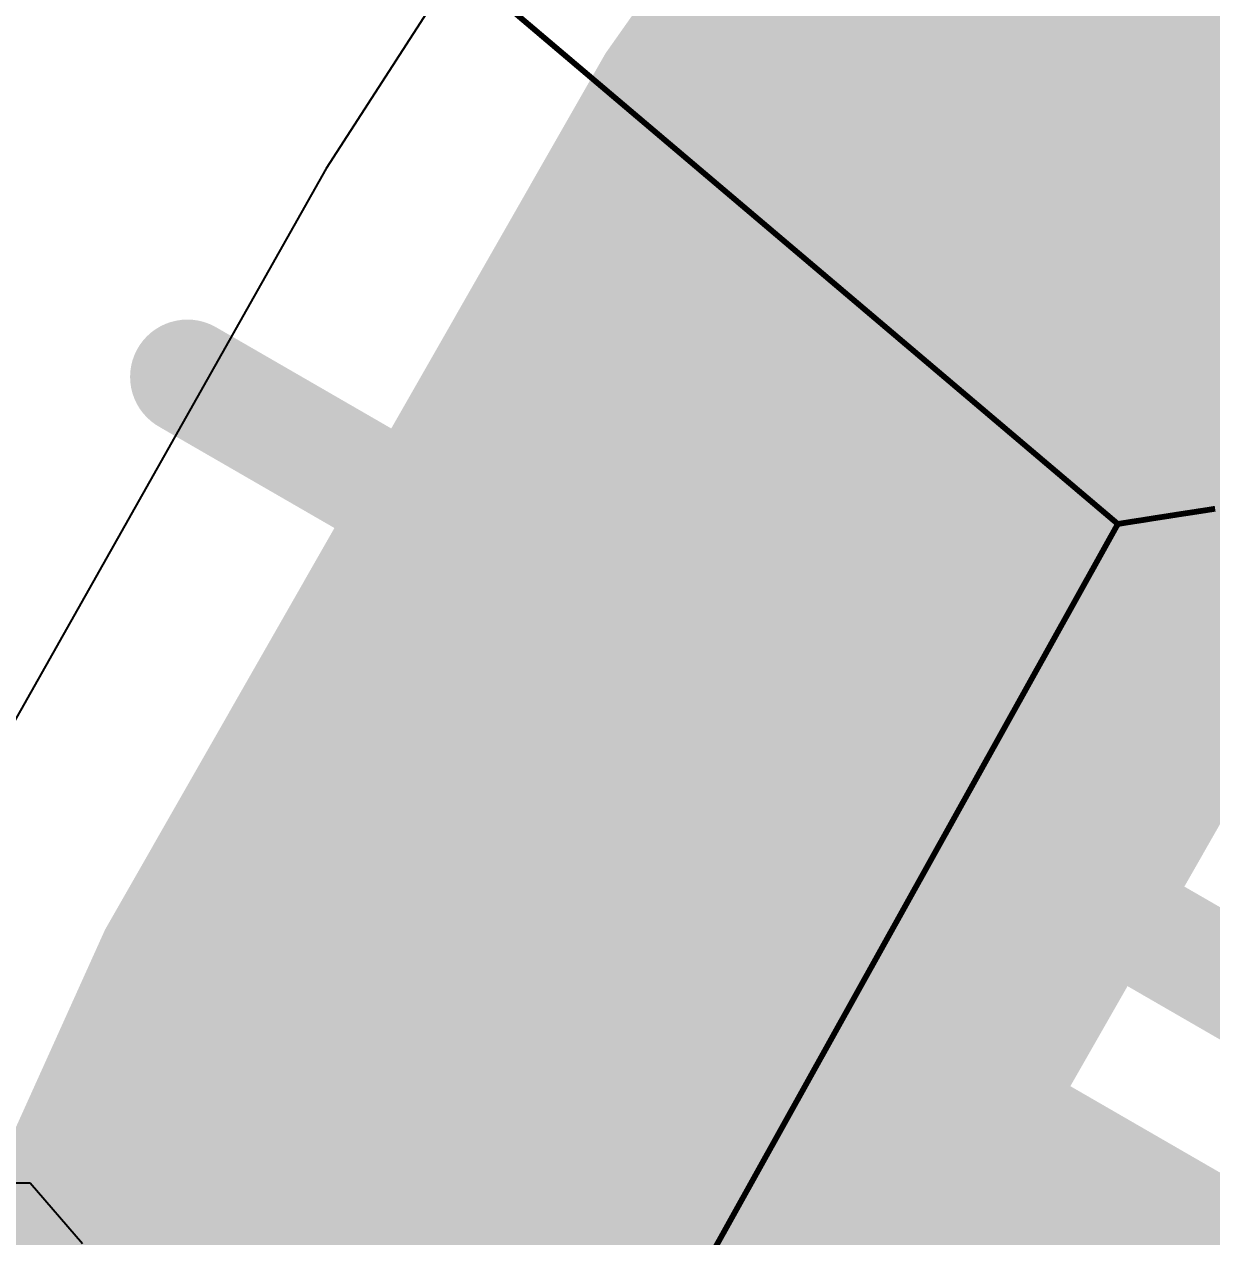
# Model space of a CAD drawing. Header units: inches. Extents: x -0.7 to 8.56, y -0.56 to 6.25.
# Drawn here: x 0.578 to 0.6817, y 1.1635 to 1.2692 of the extents above; entities that cross this region are included whole.
import ezdxf

# ---------------------------------------------------------------- set-up
doc = ezdxf.new("R2010")
doc.units = ezdxf.units.IN
doc.header["$MEASUREMENT"] = 0
for name, color, linetype in [('Dimension', 6, 'Continuous'), ('Fabrication', 76, 'Continuous'), ('Top Layer', 1, 'Continuous'), ('Top Overlay', 2, 'Continuous'), ('Top Paste', 8, 'Continuous'), ('Top Solder', 216, 'Continuous')]:
    doc.layers.add(name, color=color, linetype=linetype)
doc.styles.add('Arial', font='', dxfattribs={"height": 0.2})
doc.styles.get('Arial').set_extended_font_data('Arial')

# ---------------------------------------------------------------- blocks, each defined once
blk = doc.blocks.new('C___0402_19')
at = {"layer": 'Top Layer'}
for points in [[(-0.0275, -0.0125), (-0.0275, 0.0125), (-0.0095, 0.0125), (-0.0095, -0.0125)], [(0.0095, -0.0125), (0.0095, 0.0125), (0.0275, 0.0125), (0.0275, -0.0125)]]:
    blk.add_hatch(color=1, dxfattribs=at).paths.add_polyline_path(points)
at = {"layer": 'Top Paste'}
for points in [[(-0.0275, -0.0125), (-0.0275, 0.0125), (-0.0095, 0.0125), (-0.0095, -0.0125)], [(0.0095, -0.0125), (0.0095, 0.0125), (0.0275, 0.0125), (0.0275, -0.0125)]]:
    blk.add_hatch(color=8, dxfattribs=at).paths.add_polyline_path(points)
at = {"layer": 'Top Solder'}
for points in [[(-0.02986, -0.01486), (-0.02986, 0.01486), (-0.00714, 0.01486), (-0.00714, -0.01486)], [(0.00714, -0.01486), (0.00714, 0.01486), (0.02986, 0.01486), (0.02986, -0.01486)]]:
    blk.add_hatch(color=216, dxfattribs=at).paths.add_polyline_path(points)
at = {"layer": 'Top Overlay'}
for points in [[(-0.011, 0.016, 0.005, 0.005, 0), (-0.031, 0.016, 0.005, 0.005, 0)], [(-0.031, -0.016, 0.005, 0.005, 0), (-0.031, 0.016, 0.005, 0.005, 0)], [(0.031, 0.016, 0.005, 0.005, 0), (0.011, 0.016, 0.005, 0.005, 0)], [(0.031, -0.016, 0.005, 0.005, 0), (0.031, 0.016, 0.005, 0.005, 0)], [(-0.011, -0.016, 0.005, 0.005, 0), (-0.031, -0.016, 0.005, 0.005, 0)], [(0.031, -0.016, 0.005, 0.005, 0), (0.011, -0.016, 0.005, 0.005, 0)]]:
    blk.add_lwpolyline(points, format="xyseb", dxfattribs=at)
for points in [[(-0.03225, 0.016, 0.0025, 0.0025, 1), (-0.02975, 0.016, 0.0025, 0.0025, 1)], [(-0.03225, 0.016, 0.0025, 0.0025, 1), (-0.02975, 0.016, 0.0025, 0.0025, 1)], [(-0.01225, 0.016, 0.0025, 0.0025, 1), (-0.00975, 0.016, 0.0025, 0.0025, 1)], [(0.00975, 0.016, 0.0025, 0.0025, 1), (0.01225, 0.016, 0.0025, 0.0025, 1)], [(0.02975, 0.016, 0.0025, 0.0025, 1), (0.03225, 0.016, 0.0025, 0.0025, 1)], [(0.02975, 0.016, 0.0025, 0.0025, 1), (0.03225, 0.016, 0.0025, 0.0025, 1)], [(-0.03225, -0.016, 0.0025, 0.0025, 1), (-0.02975, -0.016, 0.0025, 0.0025, 1)], [(-0.03225, -0.016, 0.0025, 0.0025, 1), (-0.02975, -0.016, 0.0025, 0.0025, 1)], [(-0.01225, -0.016, 0.0025, 0.0025, 1), (-0.00975, -0.016, 0.0025, 0.0025, 1)], [(0.00975, -0.016, 0.0025, 0.0025, 1), (0.01225, -0.016, 0.0025, 0.0025, 1)], [(0.02975, -0.016, 0.0025, 0.0025, 1), (0.03225, -0.016, 0.0025, 0.0025, 1)], [(0.02975, -0.016, 0.0025, 0.0025, 1), (0.03225, -0.016, 0.0025, 0.0025, 1)]]:
    blk.add_lwpolyline(points, format="xyseb", close=True, dxfattribs=at)

msp = doc.modelspace()

# ---------------------------------------------------------------- linework, layer by layer
at = {"layer": 'Dimension'}
for points in [[(2.29567, 0.76642, 0.01, 0.01, 1), (0.52402, 0.76642, 0.01, 0.01, 1)], [(2.14804, 0.76641, 0.01, 0.01, 1), (0.67167, 0.76641, 0.01, 0.01, 1)], [(0.58977, 1.23845, 0.005, 0.005, 1), (0.59477, 1.23845, 0.005, 0.005, 1)]]:
    msp.add_lwpolyline(points, format="xyseb", close=True, dxfattribs=at)
msp.add_lwpolyline([(0.59227, 1.23845, 0.01, 0.01, 0), (2.29704, 0.2542, 0.01, 0.01, 0)], format="xyseb", dxfattribs=at)
at = {"layer": 'Fabrication'}
for points in [[(0.51009, 1.36402, 0.0005, 0.0005, 0), (0.67346, 1.22562, 0.0005, 0.0005, 0)], [(0.51009, 1.36402, 0.0005, 0.0005, 0), (0.67346, 1.22562, 0.0005, 0.0005, 0)], [(2.09423, 1.23357, 0.0005, 0.0005, -1.1671), (0.61713, 0.53492, 0.0005, 0.0005, 0)], [(2.09423, 1.23357, 0.0005, 0.0005, -1.1671), (0.61713, 0.53492, 0.0005, 0.0005, 0)], [(2.09423, 1.23357, 0.0005, 0.0005, -1.1671), (0.61713, 0.53492, 0.0005, 0.0005, 0)], [(2.09423, 1.23357, 0.0005, 0.0005, -1.1671), (0.61713, 0.53492, 0.0005, 0.0005, 0)], [(0.61714, 1.00445, 0.0005, 0.0005, -0.076993), (0.72532, 1.23328, 0.0005, 0.0005, 0)], [(0.61714, 1.00445, 0.0005, 0.0005, -0.076993), (0.72532, 1.23328, 0.0005, 0.0005, 0)], [(0.61714, 1.00445, 0.0005, 0.0005, -0.076993), (0.72532, 1.23328, 0.0005, 0.0005, 0)], [(0.61714, 1.00445, 0.0005, 0.0005, -0.076993), (0.72532, 1.23328, 0.0005, 0.0005, 0)], [(0.67847, 1.22641, 0.0005, 0.0005, 0), (0.6791, 1.22651, 0.0005, 0.0005, 0)], [(0.67847, 1.22641, 0.0005, 0.0005, 0), (0.6791, 1.22651, 0.0005, 0.0005, 0)], [(0.6791, 1.22651, 0.0005, 0.0005, 0), (0.67977, 1.22661, 0.0005, 0.0005, 0)], [(0.6791, 1.22651, 0.0005, 0.0005, 0), (0.67977, 1.22661, 0.0005, 0.0005, 0)], [(0.67977, 1.22661, 0.0005, 0.0005, 0), (0.68048, 1.22672, 0.0005, 0.0005, 0)], [(0.67977, 1.22661, 0.0005, 0.0005, 0), (0.68048, 1.22672, 0.0005, 0.0005, 0)], [(0.68048, 1.22672, 0.0005, 0.0005, 0), (0.6812, 1.22683, 0.0005, 0.0005, 0)], [(0.68048, 1.22672, 0.0005, 0.0005, 0), (0.6812, 1.22683, 0.0005, 0.0005, 0)], [(0.6812, 1.22683, 0.0005, 0.0005, 0), (0.68195, 1.22695, 0.0005, 0.0005, 0)], [(0.6812, 1.22683, 0.0005, 0.0005, 0), (0.68195, 1.22695, 0.0005, 0.0005, 0)], [(2.14611, 1.22592, 0.0005, 0.0005, -1.205705), (0.55817, 0.6122, 0.0005, 0.0005, 0)], [(2.14611, 1.22592, 0.0005, 0.0005, -1.205705), (0.55817, 0.6122, 0.0005, 0.0005, 0)], [(0.55817, 0.92716, 0.0005, 0.0005, -0.093151), (0.67346, 1.22562, 0.0005, 0.0005, 0)], [(0.55817, 0.92716, 0.0005, 0.0005, -0.093151), (0.67346, 1.22562, 0.0005, 0.0005, 0)], [(0.67346, 1.22562, 0.0005, 0.0005, 0), (0.67401, 1.22571, 0.0005, 0.0005, 0)], [(0.67346, 1.22562, 0.0005, 0.0005, 0), (0.67401, 1.22571, 0.0005, 0.0005, 0)], [(0.67401, 1.22571, 0.0005, 0.0005, 0), (0.67451, 1.22579, 0.0005, 0.0005, 0)], [(0.67401, 1.22571, 0.0005, 0.0005, 0), (0.67451, 1.22579, 0.0005, 0.0005, 0)], [(0.67451, 1.22579, 0.0005, 0.0005, 0), (0.67501, 1.22587, 0.0005, 0.0005, 0)], [(0.67451, 1.22579, 0.0005, 0.0005, 0), (0.67501, 1.22587, 0.0005, 0.0005, 0)], [(0.67501, 1.22587, 0.0005, 0.0005, 0), (0.67556, 1.22595, 0.0005, 0.0005, 0)], [(0.67501, 1.22587, 0.0005, 0.0005, 0), (0.67556, 1.22595, 0.0005, 0.0005, 0)], [(0.67556, 1.22595, 0.0005, 0.0005, 0), (0.67611, 1.22604, 0.0005, 0.0005, 0)], [(0.67556, 1.22595, 0.0005, 0.0005, 0), (0.67611, 1.22604, 0.0005, 0.0005, 0)], [(0.67611, 1.22604, 0.0005, 0.0005, 0), (0.67666, 1.22613, 0.0005, 0.0005, 0)], [(0.67611, 1.22604, 0.0005, 0.0005, 0), (0.67666, 1.22613, 0.0005, 0.0005, 0)], [(0.67666, 1.22613, 0.0005, 0.0005, 0), (0.67725, 1.22622, 0.0005, 0.0005, 0)], [(0.67666, 1.22613, 0.0005, 0.0005, 0), (0.67725, 1.22622, 0.0005, 0.0005, 0)], [(0.67725, 1.22622, 0.0005, 0.0005, 0), (0.67783, 1.22631, 0.0005, 0.0005, 0)], [(0.67725, 1.22622, 0.0005, 0.0005, 0), (0.67783, 1.22631, 0.0005, 0.0005, 0)], [(0.67783, 1.22631, 0.0005, 0.0005, 0), (0.67847, 1.22641, 0.0005, 0.0005, 0)], [(0.67783, 1.22631, 0.0005, 0.0005, 0), (0.67847, 1.22641, 0.0005, 0.0005, 0)]]:
    msp.add_lwpolyline(points, format="xyseb", dxfattribs=at)
for points in [[(0.67897, 1.22651, 0.00025, 0.00025, 1), (0.67922, 1.22651, 0.00025, 0.00025, 1)], [(0.67897, 1.22651, 0.00025, 0.00025, 1), (0.67922, 1.22651, 0.00025, 0.00025, 1)], [(0.67897, 1.22651, 0.00025, 0.00025, 1), (0.67922, 1.22651, 0.00025, 0.00025, 1)], [(0.67897, 1.22651, 0.00025, 0.00025, 1), (0.67922, 1.22651, 0.00025, 0.00025, 1)], [(0.67965, 1.22661, 0.00025, 0.00025, 1), (0.6799, 1.22661, 0.00025, 0.00025, 1)], [(0.67965, 1.22661, 0.00025, 0.00025, 1), (0.6799, 1.22661, 0.00025, 0.00025, 1)], [(0.67965, 1.22661, 0.00025, 0.00025, 1), (0.6799, 1.22661, 0.00025, 0.00025, 1)], [(0.67965, 1.22661, 0.00025, 0.00025, 1), (0.6799, 1.22661, 0.00025, 0.00025, 1)], [(0.68036, 1.22672, 0.00025, 0.00025, 1), (0.68061, 1.22672, 0.00025, 0.00025, 1)], [(0.68036, 1.22672, 0.00025, 0.00025, 1), (0.68061, 1.22672, 0.00025, 0.00025, 1)], [(0.68036, 1.22672, 0.00025, 0.00025, 1), (0.68061, 1.22672, 0.00025, 0.00025, 1)], [(0.68036, 1.22672, 0.00025, 0.00025, 1), (0.68061, 1.22672, 0.00025, 0.00025, 1)], [(0.68107, 1.22683, 0.00025, 0.00025, 1), (0.68132, 1.22683, 0.00025, 0.00025, 1)], [(0.68107, 1.22683, 0.00025, 0.00025, 1), (0.68132, 1.22683, 0.00025, 0.00025, 1)], [(0.68107, 1.22683, 0.00025, 0.00025, 1), (0.68132, 1.22683, 0.00025, 0.00025, 1)], [(0.68107, 1.22683, 0.00025, 0.00025, 1), (0.68132, 1.22683, 0.00025, 0.00025, 1)], [(0.67333, 1.22562, 0.00025, 0.00025, 1), (0.67358, 1.22562, 0.00025, 0.00025, 1)], [(0.67333, 1.22562, 0.00025, 0.00025, 1), (0.67358, 1.22562, 0.00025, 0.00025, 1)], [(0.67333, 1.22562, 0.00025, 0.00025, 1), (0.67358, 1.22562, 0.00025, 0.00025, 1)], [(0.67333, 1.22562, 0.00025, 0.00025, 1), (0.67358, 1.22562, 0.00025, 0.00025, 1)], [(0.67333, 1.22562, 0.00025, 0.00025, 1), (0.67358, 1.22562, 0.00025, 0.00025, 1)], [(0.67333, 1.22562, 0.00025, 0.00025, 1), (0.67358, 1.22562, 0.00025, 0.00025, 1)], [(0.67388, 1.22571, 0.00025, 0.00025, 1), (0.67413, 1.22571, 0.00025, 0.00025, 1)], [(0.67388, 1.22571, 0.00025, 0.00025, 1), (0.67413, 1.22571, 0.00025, 0.00025, 1)], [(0.67388, 1.22571, 0.00025, 0.00025, 1), (0.67413, 1.22571, 0.00025, 0.00025, 1)], [(0.67388, 1.22571, 0.00025, 0.00025, 1), (0.67413, 1.22571, 0.00025, 0.00025, 1)], [(0.67439, 1.22579, 0.00025, 0.00025, 1), (0.67463, 1.22579, 0.00025, 0.00025, 1)], [(0.67439, 1.22579, 0.00025, 0.00025, 1), (0.67463, 1.22579, 0.00025, 0.00025, 1)], [(0.67439, 1.22579, 0.00025, 0.00025, 1), (0.67463, 1.22579, 0.00025, 0.00025, 1)], [(0.67439, 1.22579, 0.00025, 0.00025, 1), (0.67463, 1.22579, 0.00025, 0.00025, 1)], [(0.67489, 1.22587, 0.00025, 0.00025, 1), (0.67514, 1.22587, 0.00025, 0.00025, 1)], [(0.67489, 1.22587, 0.00025, 0.00025, 1), (0.67514, 1.22587, 0.00025, 0.00025, 1)], [(0.67489, 1.22587, 0.00025, 0.00025, 1), (0.67514, 1.22587, 0.00025, 0.00025, 1)], [(0.67489, 1.22587, 0.00025, 0.00025, 1), (0.67514, 1.22587, 0.00025, 0.00025, 1)], [(0.67544, 1.22595, 0.00025, 0.00025, 1), (0.67569, 1.22595, 0.00025, 0.00025, 1)], [(0.67544, 1.22595, 0.00025, 0.00025, 1), (0.67569, 1.22595, 0.00025, 0.00025, 1)], [(0.67544, 1.22595, 0.00025, 0.00025, 1), (0.67569, 1.22595, 0.00025, 0.00025, 1)], [(0.67544, 1.22595, 0.00025, 0.00025, 1), (0.67569, 1.22595, 0.00025, 0.00025, 1)], [(0.67598, 1.22604, 0.00025, 0.00025, 1), (0.67623, 1.22604, 0.00025, 0.00025, 1)], [(0.67598, 1.22604, 0.00025, 0.00025, 1), (0.67623, 1.22604, 0.00025, 0.00025, 1)], [(0.67598, 1.22604, 0.00025, 0.00025, 1), (0.67623, 1.22604, 0.00025, 0.00025, 1)], [(0.67598, 1.22604, 0.00025, 0.00025, 1), (0.67623, 1.22604, 0.00025, 0.00025, 1)], [(0.67653, 1.22613, 0.00025, 0.00025, 1), (0.67678, 1.22613, 0.00025, 0.00025, 1)], [(0.67653, 1.22613, 0.00025, 0.00025, 1), (0.67678, 1.22613, 0.00025, 0.00025, 1)], [(0.67653, 1.22613, 0.00025, 0.00025, 1), (0.67678, 1.22613, 0.00025, 0.00025, 1)], [(0.67653, 1.22613, 0.00025, 0.00025, 1), (0.67678, 1.22613, 0.00025, 0.00025, 1)], [(0.67712, 1.22622, 0.00025, 0.00025, 1), (0.67737, 1.22622, 0.00025, 0.00025, 1)], [(0.67712, 1.22622, 0.00025, 0.00025, 1), (0.67737, 1.22622, 0.00025, 0.00025, 1)], [(0.67712, 1.22622, 0.00025, 0.00025, 1), (0.67737, 1.22622, 0.00025, 0.00025, 1)], [(0.67712, 1.22622, 0.00025, 0.00025, 1), (0.67737, 1.22622, 0.00025, 0.00025, 1)], [(0.67771, 1.22631, 0.00025, 0.00025, 1), (0.67796, 1.22631, 0.00025, 0.00025, 1)], [(0.67771, 1.22631, 0.00025, 0.00025, 1), (0.67796, 1.22631, 0.00025, 0.00025, 1)], [(0.67771, 1.22631, 0.00025, 0.00025, 1), (0.67796, 1.22631, 0.00025, 0.00025, 1)], [(0.67771, 1.22631, 0.00025, 0.00025, 1), (0.67796, 1.22631, 0.00025, 0.00025, 1)], [(0.67834, 1.22641, 0.00025, 0.00025, 1), (0.67859, 1.22641, 0.00025, 0.00025, 1)], [(0.67834, 1.22641, 0.00025, 0.00025, 1), (0.67859, 1.22641, 0.00025, 0.00025, 1)], [(0.67834, 1.22641, 0.00025, 0.00025, 1), (0.67859, 1.22641, 0.00025, 0.00025, 1)], [(0.67834, 1.22641, 0.00025, 0.00025, 1), (0.67859, 1.22641, 0.00025, 0.00025, 1)]]:
    msp.add_lwpolyline(points, format="xyseb", close=True, dxfattribs=at)
at = {"layer": 'Top Layer'}
for p, q in [((0.63524, 1.30436), (0.60437, 1.25662)), ((0.60437, 1.25662), (0.57643, 1.20709)), ((0.38261, 1.16816), (0.57855, 1.16816)), ((0.57855, 1.16816), (0.58313, 1.16287))]:
    msp.add_line(p, q, dxfattribs=at)
for points in [[(0.56081, 0.51712, 0.08, 0.08, -0.267603), (0.76584, 1.37787, 0.08, 0.08, 0)], [(0.63528, 1.18469, 0.02, 0.02, 0), (0.69446, 1.15053, 0.02, 0.02, 0)]]:
    msp.add_lwpolyline(points, format="xyseb", dxfattribs=at)
msp.add_lwpolyline([(0.63028, 1.18469, 0.01, 0.01, 1), (0.64028, 1.18469, 0.01, 0.01, 1)], format="xyseb", close=True, dxfattribs=at)

# ---------------------------------------------------------------- block references
at = {"rotation": 240}
msp.add_blockref('C___0402_19', (0.70411, 1.16724), dxfattribs=at)

# ---------------------------------------------------------------- texts
at = {"layer": 'Top Overlay', "style": 'Arial'}
msp.add_text('C36', height=0.035, rotation=60, dxfattribs=at).set_placement((0.6403, 1.14191))

doc.saveas('drawing.dxf')
